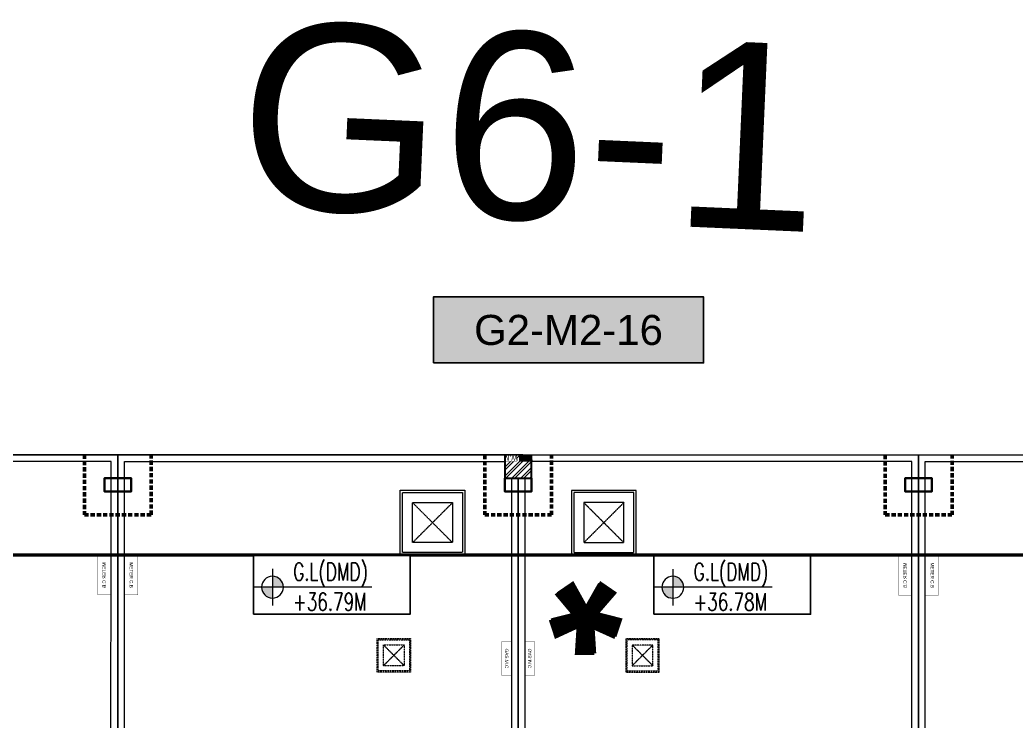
# Model space of a CAD drawing. Header units: centimetres. Extents: x -6122352 to 6876996, y -1694241 to 2592194.
# Drawn here: x 18123 to 33049, y -22141 to -11638 of the extents above; entities that cross this region are included whole.
import ezdxf
from ezdxf.enums import TextEntityAlignment as Align
from ezdxf.xclip import XClip

# ---------------------------------------------------------------- set-up
doc = ezdxf.new("R2010")
doc.units = ezdxf.units.CM
doc.header["$MEASUREMENT"] = 0
doc.header["$XCLIPFRAME"] = 2
for name, pattern in [('23585-XR-AR-END-SETTING OUT PLAN$0$HIDDEN', [0.375, 0.25, -0.125]), ('DASHED2', [0.375, 0.25, -0.125]), ('XR-AR-END-SETTING OUT PLAN$0$23261-XR-AR-SI-GF$0$HIDDEN', [0.375, 0.25, -0.125])]:
    doc.linetypes.add(name, pattern=pattern)
doc.layers.add('08-Compound Wall-4', color=7, linetype='Continuous', lineweight=25, true_color=0xff4405)
for name, color, linetype, lineweight in [('23585-XR-AR-102-6P-GF$0$A-FLOR-XREF', 7, 'Continuous', 9), ('23585-XR-AR-DAMAC PLOT LIMITS$0$1-Mid units', 41, 'Continuous', 5), ('23585-XR-AR-END-SETTING OUT PLAN$0$A-FLOR-UNDR', 8, '23585-XR-AR-END-SETTING OUT PLAN$0$HIDDEN', 5), ('23585-XR-AR-MID-ANNO-GF$0$945-4P-1-101-GROUND FLOOR PLAN$0$XR-MIDDLE-GROUND FLOOR PLAN$0$XR-MIDDLE-GROUND FLOOR PLAN$0$-DR-RW', 6, 'Continuous', 5), ('23585-XR-AR-MID-ANNO-GF$0$945-4P-1-101-GROUND FLOOR PLAN$0$XR-MIDDLE-GROUND FLOOR PLAN$0$XR-MIDDLE-GROUND FLOOR PLAN$0$S-ANNO-TXT', 3, 'Continuous', 25), ('23585-XR-AR-WATER METER$0$A-WALL', 7, 'Continuous', 30), ('23585-XR-AR-WATER METER$0$A-WALL-PATT', 8, 'Continuous', 5), ('23585-XR-AR-WATER METER$0$XR-END-GROUND FLOOR PLAN$0$XR-END-GROUND FLOOR PLAN$0$A-FLOR-PATT_EXT', 8, 'Continuous', 5), ('23585-XR-AR-WATER METER$0$XR-END-GROUND FLOOR PLAN$0$XR-MIDDLE TYPE 2-GROUND FLOOR PLAN$0$XR-MIDDLE-GROUND FLOOR PLAN$0$-DR-RW', 6, 'Continuous', 5), ('23585-XR-AR-WATER METER$0$XR-END-GROUND FLOOR PLAN$0$XR-MIDDLE TYPE 2-GROUND FLOOR PLAN$0$XR-MIDDLE-GROUND FLOOR PLAN$0$S-ANNO-TXT', 3, 'Continuous', 25), ('@ Foundations', 4, 'DASHED2', 50), ('A-ANNO-TEXT', 3, 'Continuous', 25), ('XR-AR-MID-SETTING OUT FOR MASTER$0$23585-XR-AR-MID-GROUND FLOOR$0$A-FLOR-PATT', 8, 'Continuous', 5), ('XR-AR-MID-SETTING OUT FOR MASTER$0$23585-XR-AR-MID-GROUND FLOOR$0$S-COLS', 51, 'Continuous', 40), ('XREF1$0$36-TAGLVL', 23, 'Continuous', 9)]:
    doc.layers.add(name, color=color, linetype=linetype, lineweight=lineweight)
for name, color, linetype in [('23585-XR-AR-BOUNDARY WALLS AND SETBACKS$0$setback', 7, 'XR-AR-END-SETTING OUT PLAN$0$23261-XR-AR-SI-GF$0$HIDDEN'), ('23585-XR-AR-MID-ANNO-GF$0$945-4P-1-101-GROUND FLOOR PLAN$0$XR-MIDDLE-GROUND FLOOR PLAN$0$XR-MIDDLE-GROUND FLOOR PLAN$0$-LPG-CABINET', 6, 'Continuous'), ('@MI-MEP', 7, 'Continuous'), ('@MI-REF LAYER', 7, 'Continuous'), ('B_TH_4', 7, 'Continuous'), ('PANEL-TAGS', 7, 'Continuous'), ('XR-AR-MID-SETTING OUT FOR MASTER$0$23585-XR-AR-MID-GROUND FLOOR$0$GS-HATCH-FLOOR TILE', 251, 'Continuous'), ('XREF1$0$S-LEVELS', 2, 'Continuous'), ('XREF1$0$TYPICAL NEW PROFILE', 3, 'Continuous')]:
    doc.layers.add(name, color=color, linetype=linetype)
doc.styles.add('23585-XR-AR-MALDIVE-1$0$Arial', font='arialbd.ttf')
doc.styles.add('23585-XR-AR-MALDIVE-2$0$Arial', font='arialbd.ttf')
doc.styles.add('23585-XR-AR-MID-ANNO-GF$0$SDC-TEXT', font='arial.ttf')
doc.styles.add('23585-XR-AR-WATER METER$0$XR-END-GROUND FLOOR PLAN$0$XR-MIDDLE TYPE 2-GROUND FLOOR PLAN$0$XR-MIDDLE-GROUND FLOOR PLAN$0$Arial_1', font='arial.ttf', dxfattribs={"height": 0.002951})
doc.styles.add('Arial', font='arialbd.ttf')
doc.styles.add('PANELTAG_STYLE', font='arial.ttf')
doc.styles.add('XREF1$0$DLT_TEXT', font='romans.shx', dxfattribs={"width": 0.7})

# ---------------------------------------------------------------- blocks, each defined once
blk = doc.blocks.new('23585-XR-AR-BOUNDARY WALLS AND SETBACKS')
at = {"layer": '23585-XR-AR-BOUNDARY WALLS AND SETBACKS$0$setback', "ltscale": 40, "const_width": 0.05}
blk.add_lwpolyline([(496450.117, 2768902.655), (496435.739, 2768915.828), (496431.584, 2768911.294), (496427.531, 2768906.87), (496423.478, 2768902.446), (496419.424, 2768898.023), (496415.371, 2768893.599), (496411.214, 2768889.063), (496425.592, 2768875.889), (496429.748, 2768880.425), (496433.801, 2768884.849), (496437.855, 2768889.273), (496441.908, 2768893.697), (496445.962, 2768898.12)], close=True, dxfattribs=at)
blk = doc.blocks.new('A$C9d9485f6')
at = {"layer": 'A-ANNO-TEXT', "rotation": 312.4881850805905}
blk.add_blockref('23585-XR-AR-BOUNDARY WALLS AND SETBACKS', (-2377088.535, -1504219.252), dxfattribs=at)
blk = doc.blocks.new('23585-XR-AR-DAMAC PLOT LIMITS')
at = {"layer": '23585-XR-AR-DAMAC PLOT LIMITS$0$1-Mid units', "color": 251, "true_color": 0x636466}
for points in [[(496444.12, 2768891.67), (496426.425, 2768907.883), (496430.479, 2768912.307), (496448.174, 2768896.094)], [(496440.067, 2768887.246), (496422.372, 2768903.46), (496426.425, 2768907.883), (496444.12, 2768891.67)], [(496436.013, 2768882.822), (496418.318, 2768899.036), (496422.372, 2768903.46), (496440.067, 2768887.246)], [(496436.013, 2768882.822), (496431.96, 2768878.398), (496414.265, 2768894.612), (496418.318, 2768899.036)]]:
    blk.add_lwpolyline(points, close=True, dxfattribs=at)
blk = doc.blocks.new('A$Cf093b529')
at = {"layer": 'A-ANNO-TEXT'}
blk.add_blockref('23585-XR-AR-DAMAC PLOT LIMITS', (-495391.99, -2768603.442), dxfattribs=at)
blk = doc.blocks.new('XR-AR-MID-SETTING OUT FOR MASTER$0$23585-XR-AR-MID-GROUND FLOOR$0$945-4P-1-101-GROUND FLOOR PLAN$0$XR-MIDDLE-CAR PARK HATCH')
at = {"layer": 'XR-AR-MID-SETTING OUT FOR MASTER$0$23585-XR-AR-MID-GROUND FLOOR$0$A-FLOR-PATT'}
blk.add_lwpolyline([(9250, 100), (9250, 5500), (15050, 5503), (15050, 100)], close=True, dxfattribs=at)
blk = doc.blocks.new('XR-AR-MID-SETTING OUT FOR MASTER$0$23585-XR-AR-MID-GROUND FLOOR$0$A$C08698786')
at = {"layer": 'XR-AR-MID-SETTING OUT FOR MASTER$0$23585-XR-AR-MID-GROUND FLOOR$0$S-COLS', "color": 252, "lineweight": 30}
for points in [[(5900, 19473), (5900, 18773), (6100, 18773), (6100, 19473)], [(-100, 18728), (-100, 17728), (100, 17728), (100, 18728)], [(-100, 16145), (-100, 14945), (100, 14945), (100, 16145)], [(5900, 15688), (5900, 14688), (6100, 14688), (6100, 15688)], [(5900, 11147), (5900, 9747), (6100, 9747), (6100, 11147)], [(-100, 9157), (-100, 7757), (100, 7757), (100, 9157)], [(-100, 6700), (-100, 5500), (100, 5500), (100, 6700)], [(5900, 6500), (5900, 5500), (6100, 5500), (6100, 6500)], [(-200, 550), (200, 550), (200, 350), (-200, 350)], [(5800, 550), (6200, 550), (6200, 350), (5800, 350)]]:
    blk.add_lwpolyline(points, close=True, dxfattribs=at)
blk = doc.blocks.new('23585-XR-AR-END-SETTING OUT PLAN$0$MH-800')
at = {"ltscale": 5}
for p, q in [((-294, -651), (306, -51)), ((-294, -51), (306, -651))]:
    blk.add_line(p, q, dxfattribs=at)
for points in [[(-477, 132), (-477, -833), (488, -833), (488, 132)], [(-444, 99), (-444, -801), (456, -801), (456, 99)], [(-294, -51), (-294, -651), (306, -651), (306, -51)]]:
    blk.add_lwpolyline(points, close=True, dxfattribs=at)
blk = doc.blocks.new('XR-AR-MID-SETTING OUT FOR MASTER')
at = {"layer": '23585-XR-AR-MID-ANNO-GF$0$945-4P-1-101-GROUND FLOOR PLAN$0$XR-MIDDLE-GROUND FLOOR PLAN$0$XR-MIDDLE-GROUND FLOOR PLAN$0$-DR-RW', "ltscale": 100, "const_width": 5}
blk.add_lwpolyline([(5900, 1500), (5700, 1500), (5700, 2100), (5900, 2100)], close=True, dxfattribs=at)
at = {"layer": '23585-XR-AR-MID-ANNO-GF$0$945-4P-1-101-GROUND FLOOR PLAN$0$XR-MIDDLE-GROUND FLOOR PLAN$0$XR-MIDDLE-GROUND FLOOR PLAN$0$-LPG-CABINET', "ltscale": 100, "const_width": 5}
blk.add_lwpolyline([(250, 3300), (250, 2800), (100, 2800), (100, 3300)], close=True, dxfattribs=at)
at = {"layer": '08-Compound Wall-4', "ltscale": 100}
blk.add_blockref('XR-AR-MID-SETTING OUT FOR MASTER$0$23585-XR-AR-MID-GROUND FLOOR$0$945-4P-1-101-GROUND FLOOR PLAN$0$XR-MIDDLE-CAR PARK HATCH', (-9150, 0), dxfattribs=at)
at = {"layer": '23585-XR-AR-END-SETTING OUT PLAN$0$A-FLOR-UNDR', "color": 8, "ltscale": 100, "xscale": -0.5182770836547854, "yscale": 0.5182770836547854, "zscale": 0.5182770836547854, "rotation": 270.0000009865863}
blk.add_blockref('23585-XR-AR-END-SETTING OUT PLAN$0$MH-800', (2045, 3001, 0), dxfattribs=at)
at = {"layer": '23585-XR-AR-END-SETTING OUT PLAN$0$A-FLOR-UNDR', "color": 8, "ltscale": 100, "xscale": -1, "rotation": 270.0000009865863}
blk.add_blockref('23585-XR-AR-END-SETTING OUT PLAN$0$MH-800', (1634, 1009), dxfattribs=at)
at = {"layer": 'XR-AR-MID-SETTING OUT FOR MASTER$0$23585-XR-AR-MID-GROUND FLOOR$0$GS-HATCH-FLOOR TILE', "color": 8}
blk.add_blockref('XR-AR-MID-SETTING OUT FOR MASTER$0$23585-XR-AR-MID-GROUND FLOOR$0$A$C08698786', (0, 0), dxfattribs=at)
at = {"layer": '23585-XR-AR-MID-ANNO-GF$0$945-4P-1-101-GROUND FLOOR PLAN$0$XR-MIDDLE-GROUND FLOOR PLAN$0$XR-MIDDLE-GROUND FLOOR PLAN$0$S-ANNO-TXT', "color": 3, "style": '23585-XR-AR-MID-ANNO-GF$0$SDC-TEXT'}
for s, p in [('GAS.M.C', (172, 3050)), ('METER C.B', (5796, 1803))]:
    blk.add_text(s, height=50, rotation=90, dxfattribs=at).set_placement(p, align=Align.MIDDLE)
blk = doc.blocks.new('MID UNIT')
at = {"xscale": 0.001, "yscale": 0.001, "zscale": 0.001}
blk.add_blockref('XR-AR-MID-SETTING OUT FOR MASTER', (0, 0), dxfattribs=at)
blk = doc.blocks.new('TH_4')
blk.add_blockref('MID UNIT', (495802.305, 2769130.514))
at = {"xscale": -1}
blk.add_blockref('MID UNIT', (495826.305, 2769130.514), dxfattribs=at)
blk.add_blockref('MID UNIT', (495814.305, 2769130.514), dxfattribs=at)
blk.add_blockref('MID UNIT', (495814.305, 2769130.514))
at = {"insert": (495813.305, 2769133.514), "char_height": 2, "attachment_point": 2, "style": 'Arial'}
blk.add_mtext('\\pxqc;*', dxfattribs=at)
blk = doc.blocks.new('A$C780da55d')
at = {"insert": (18.622, 2.622), "char_height": 2, "attachment_point": 2, "style": '23585-XR-AR-MALDIVE-1$0$Arial'}
blk.add_mtext('\\pxqc;*', dxfattribs=at)
at = {"layer": 'B_TH_4', "xscale": 1.000039159572381, "yscale": 1.000039159572381, "zscale": 1.000039159572381}
blk.add_blockref('TH_4', (-495814.07, -2769239.302), dxfattribs=at)
blk = doc.blocks.new('23585-XR-AR-WATER METER')
blk.add_wipeout([(-200, 0), (200, 0), (200, 350), (-200, 350)])
at = {"layer": '23585-XR-AR-WATER METER$0$A-WALL-PATT'}
h = blk.add_hatch(dxfattribs=at)
h.set_pattern_fill('ANSI32', color=252, scale=10)
h.set_pattern_definition([(45, (-9150, -4e-08), (-67.3519, 67.3519), []), (45, (-9105.1, -4e-08), (-67.3519, 67.3519), [])])
h.paths.add_polyline_path([(-200, 350), (-200, 100), (-25, 100), (-25, 0), (25, 0), (25, 100), (200, 100), (200, 350)])
at = {"layer": '23585-XR-AR-WATER METER$0$A-WALL'}
blk.add_lwpolyline([(-200, 0), (200, 0), (200, 350), (-200, 350)], close=True, dxfattribs=at)
at = {"layer": '23585-XR-AR-WATER METER$0$XR-END-GROUND FLOOR PLAN$0$XR-END-GROUND FLOOR PLAN$0$A-FLOR-PATT_EXT'}
blk.add_line((100, 0), (-100, 0), dxfattribs=at)
at = {"layer": '23585-XR-AR-WATER METER$0$XR-END-GROUND FLOOR PLAN$0$XR-MIDDLE TYPE 2-GROUND FLOOR PLAN$0$XR-MIDDLE-GROUND FLOOR PLAN$0$-DR-RW', "ltscale": 100, "const_width": 5}
for points in [[(-200, 0), (-200, 100), (-25, 100), (-25, 0)], [(25, 0), (25, 100), (200, 100), (200, 0)]]:
    blk.add_lwpolyline(points, close=True, dxfattribs=at)
at = {"layer": '23585-XR-AR-WATER METER$0$XR-END-GROUND FLOOR PLAN$0$XR-MIDDLE TYPE 2-GROUND FLOOR PLAN$0$XR-MIDDLE-GROUND FLOOR PLAN$0$S-ANNO-TXT', "style": '23585-XR-AR-WATER METER$0$XR-END-GROUND FLOOR PLAN$0$XR-MIDDLE TYPE 2-GROUND FLOOR PLAN$0$XR-MIDDLE-GROUND FLOOR PLAN$0$Arial_1', "width": 0.8}
for p in [(-112, 52), (113, 52)]:
    blk.add_text('W.M', height=75, dxfattribs=at).set_placement(p, align=Align.MIDDLE)
blk = doc.blocks.new('23585-XR-AR-MALDIVE-2$0$TH_4')
blk.add_blockref('A$C780da55d', (495794.655, 2769130.864))
at = {"layer": '@ Foundations', "linetype": 'DASHED2', "ltscale": 0.25, "elevation": 0}
for points in [[(495808.806, 2769131.414), (495807.805, 2769131.414), (495807.805, 2769130.514), (495808.806, 2769130.514)], [(495820.806, 2769131.414), (495819.805, 2769131.414), (495819.805, 2769130.514), (495820.806, 2769130.514)]]:
    blk.add_lwpolyline(points, close=True, dxfattribs=at)
at = {"layer": '23585-XR-AR-102-6P-GF$0$A-FLOR-XREF', "xscale": 0.001, "yscale": 0.001, "zscale": 0.001}
blk.add_blockref('23585-XR-AR-WATER METER', (495814.306, 2769130.514), dxfattribs=at)
at = {"layer": '@ Foundations', "linetype": 'DASHED2', "ltscale": 0.25, "elevation": 0}
blk.add_lwpolyline([(495814.806, 2769131.414), (495813.805, 2769131.414), (495813.805, 2769130.514), (495814.806, 2769130.514)], close=True, dxfattribs=at)
blk = doc.blocks.new('A$C03c3e00e')
at = {"color": 1, "true_color": 0xeb0000, "const_width": 0.01}
blk.add_lwpolyline([(33.15, 0), (27.15, 0), (21.15, 0), (15.15, 0), (9.15, 0), (0, 0), (0, 24), (9.15, 24), (15.15, 24), (21.15, 24), (27.15, 24), (33.15, 24), (42.302, 24), (42.303, 0), (40.356, 0)], close=True, dxfattribs=at)
blk = doc.blocks.new('XREF1$0$LVL  ATTR')
at = {"color": 7}
blk.add_wipeout([(-0.337, 0.384), (1.897, 0.384), (1.897, -0.45), (-0.337, -0.45)], dxfattribs=at)
at = {"layer": 'XREF1$0$36-TAGLVL', "extrusion": (-4.88814e-07, 1.40652e-17, 1)}
h = blk.add_hatch(color=252, dxfattribs=at)
h.paths.add_polyline_path([(-0.065, 0.156, 0.414214), (-0.222, 0), (-0.065, 0)])
h.paths.add_polyline_path([(0.091, 0), (-0.065, 0), (-0.065, -0.156, 0.414214)])
for p, q in [((-0.065, -0.26), (-0.065, 0.26)), ((1.351, 0, 0), (-0.325, 0, 0))]:
    blk.add_line(p, q, dxfattribs=at)
blk.add_circle((-0.065, 0, 0), 0.156, dxfattribs=at)
at = {"layer": 'XREF1$0$S-LEVELS', "color": 1}
blk.add_lwpolyline([(-0.337, 0.384), (1.897, 0.384), (1.897, -0.45), (-0.337, -0.45)], close=True, dxfattribs=at)
at = {"layer": 'XREF1$0$TYPICAL NEW PROFILE', "color": 3, "style": 'XREF1$0$DLT_TEXT', "width": 0.7}
for tag, p in [('+0.00M', (0.241, 0.067, 0)), ('S.S.L', (0.241, -0.345, 0))]:
    blk.add_attdef(tag, p, '', height=0.25, dxfattribs=at)
blk = doc.blocks.new('A$C612c4346')
at = {"color": 1, "true_color": 0xeb0000, "const_width": 0.01}
blk.add_lwpolyline([(42.006, -17.738), (36.006, -17.738), (30.006, -17.737), (24.006, -17.737), (18.006, -17.737), (8.856, -17.737), (8.856, 6.263), (18.006, 6.263), (24.006, 6.263), (30.006, 6.263), (36.006, 6.262), (42.006, 6.262), (51.158, 6.262), (51.159, -17.738), (49.212, -17.738)], close=True, dxfattribs=at)
blk = doc.blocks.new('PANELTAG')
at = {"layer": 'PANEL-TAGS', "color": 1}
blk.add_lwpolyline([(-13.5, -3.3), (13.5, -3.3), (13.5, 3.3), (-13.5, 3.3)], close=True, dxfattribs=at)
at = {"layer": 'PANEL-TAGS', "color": 40, "true_color": 0xffd700}
blk.add_solid([(-13.5, -3.3), (13.5, -3.3), (-13.5, 3.3), (13.5, 3.3)], dxfattribs=at)
at = {"layer": 'PANEL-TAGS', "color": 5, "style": 'PANELTAG_STYLE'}
blk.add_attdef('TAGNO', text='', height=3, dxfattribs=at).set_placement((0, 0), align=Align.CENTER)

msp = doc.modelspace()

# ---------------------------------------------------------------- block references
at = {"layer": '@MI-REF LAYER', "xscale": 1000, "yscale": 1000, "zscale": 1000}
msp.add_blockref('A$C9d9485f6', (-23958.95046, 48155.57226), dxfattribs=at)
at = {"layer": '@MI-REF LAYER', "xscale": 1000, "yscale": 1000, "zscale": 1000, "rotation": 312.4882903633292}
msp.add_blockref('A$Cf093b529', (-891608.73293, 539022.72011), dxfattribs=at)
at = {"layer": 'PANEL-TAGS'}
ref = msp.add_blockref('PANELTAG', (26343.06928, -16281.37933), dxfattribs=dict(at, xscale=150, yscale=150, zscale=150))
ref.add_attrib('TAGNO', 'G2-M2-16', dxfattribs={"color": 5, "height": 450, "style": 'PANELTAG_STYLE'}).set_placement((26343.06928, -16281.37933), align=Align.MIDDLE_CENTER)

# ---------------------------------------------------------------- texts
at = {"layer": '@MI-REF LAYER', "insert": (25763.19569, -13249.15454), "char_height": 2800, "attachment_point": 5, "rotation": 357.488290363, "style": '23585-XR-AR-MALDIVE-2$0$Arial'}
msp.add_mtext('\\A1;{\\fArial|b0|i0|c0|p34;G6-1}', dxfattribs=at)

# ---------------------------------------------------------------- next in the draw order: block references
at = {"layer": '@MI-REF LAYER'}
ref = msp.add_blockref('23585-XR-AR-MALDIVE-2$0$TH_4', (496315359.32312, 2769027187.4404), dxfattribs=dict(at, xscale=1000, yscale=1000, zscale=1000, rotation=179.9901620673911))
XClip(ref).set_block_clipping_path([(495793.2153157629, 2769154.4444269473), (495793.2173948847, 2769130.5145464716), (495835.2580214902, 2769130.5142366327), (495835.2575482149, 2769154.4442406399), (495826.3056661505, 2769154.4142318531), (495820.3056612047, 2769154.4142318536), (495814.3055188013, 2769154.4143793155), (495808.3055164251, 2769154.4143793155), (495802.305511592, 2769154.4143793178)])

# ---------------------------------------------------------------- next in the draw order: block references
at = {"layer": '@MI-MEP', "color": 10, "xscale": 999.9999999999999, "yscale": 999.9999999999999, "zscale": 999.9999999999999, "rotation": 179.9901975205294}
msp.add_blockref('A$C03c3e00e', (46739.64406, -18156.12581), dxfattribs=at)

# ---------------------------------------------------------------- next in the draw order: block references
at = {"layer": '@MI-REF LAYER', "color": 7}
ref = msp.add_blockref('XREF1$0$LVL  ATTR', (21975.53957, -20135.17071, 0.15112), dxfattribs=dict(at, xscale=-1051.480567989675, yscale=1051.480567989676, zscale=1051.480567989675, rotation=179.9901630537804))
ref.add_attrib('S.S.L', 'G.L(DMD)', (22218.6031, -20035.0408), dxfattribs={"layer": 'XREF1$0$TYPICAL NEW PROFILE', "color": 3, "height": 262.870142, "rotation": 359.990166347, "style": 'XREF1$0$DLT_TEXT', "width": 0.7})
ref.add_attrib('+0.00M', '+36.79M', (22216.30045, -20484.37541), dxfattribs={"layer": 'XREF1$0$TYPICAL NEW PROFILE', "color": 3, "height": 262.870142, "rotation": 359.990166347, "style": 'XREF1$0$DLT_TEXT', "width": 0.7})
ref = msp.add_blockref('XREF1$0$LVL  ATTR', (27975.54431, -20136.23471, 0.15112), dxfattribs=dict(at, xscale=-1051.480567989675, yscale=1051.480567989676, zscale=1051.480567989675, rotation=179.9901630537804))
ref.add_attrib('S.S.L', 'G.L(DMD)', (28218.60784, -20036.10481), dxfattribs={"layer": 'XREF1$0$TYPICAL NEW PROFILE', "color": 3, "height": 262.870142, "rotation": 359.990166347, "style": 'XREF1$0$DLT_TEXT', "width": 0.7})
ref.add_attrib('+0.00M', '+36.78M', (28216.30519, -20485.43941), dxfattribs={"layer": 'XREF1$0$TYPICAL NEW PROFILE', "color": 3, "height": 262.870142, "rotation": 359.990166347, "style": 'XREF1$0$DLT_TEXT', "width": 0.7})

# ---------------------------------------------------------------- next in the draw order: block references
at = {"layer": '@MI-REF LAYER', "color": 10, "xscale": 1000, "yscale": 1000, "zscale": 1000, "rotation": 179.9901574591612}
msp.add_blockref('A$C612c4346', (55592.63066, -35895.23664), dxfattribs=at)

doc.saveas('drawing.dxf')
